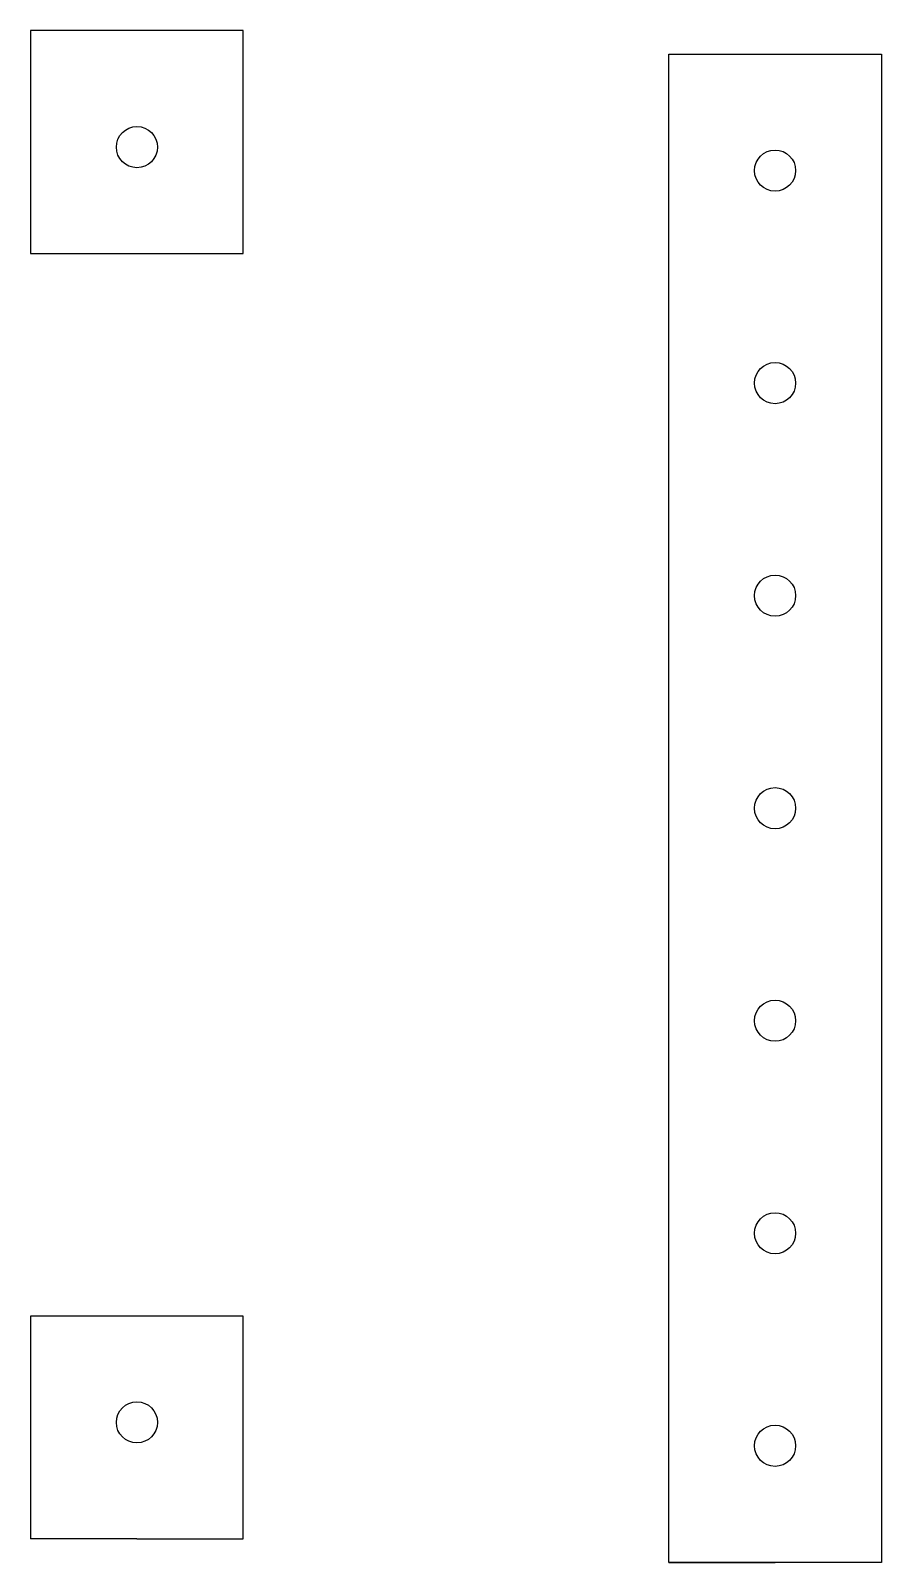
# Model space of a CAD drawing. Header units: inches. Extents: x 45 to 107, y 18 to 130.
import ezdxf

# ---------------------------------------------------------------- set-up
doc = ezdxf.new("R2010")
doc.units = ezdxf.units.IN
doc.header["$MEASUREMENT"] = 0
doc.layers.get('0').update_dxf_attribs({"true_color": 0xc2ced6})

msp = doc.modelspace()

# ---------------------------------------------------------------- linework, layer by layer
for p, q in [((53.04, 129.97), (45.29, 129.97)), ((45.29, 129.97), (45.29, 121.47)), ((60.79, 129.97), (53.04, 129.97)), ((60.79, 121.47), (60.79, 129.97)), ((91.81, 128.26), (107.31, 128.26)), ((91.81, 128.26), (99.56, 128.26)), ((91.81, 18.26), (91.81, 128.26)), ((107.31, 128.26), (107.31, 18.26)), ((45.29, 121.47), (45.29, 113.72)), ((60.79, 113.72), (60.79, 121.47)), ((45.29, 113.72), (53.04, 113.72)), ((53.04, 113.72), (60.79, 113.72)), ((53.04, 36.22), (45.29, 36.22)), ((45.29, 36.22), (45.29, 19.97)), ((60.79, 36.22), (53.04, 36.22)), ((60.79, 28.47), (60.79, 36.22)), ((60.79, 19.97), (60.79, 28.47)), ((53.04, 19.97), (45.29, 19.97)), ((53.04, 19.97), (60.79, 19.97)), ((107.31, 18.26), (91.81, 18.26)), ((91.81, 18.26), (99.56, 18.26))]:
    msp.add_line(p, q)
for centre in [(53.04, 121.47), (99.56, 119.76), (99.56, 104.26), (99.56, 88.76), (99.56, 73.26), (99.56, 57.76), (99.56, 42.26), (53.04, 28.47), (99.56, 26.76)]:
    msp.add_circle(centre, 1.5)

doc.saveas('drawing.dxf')
